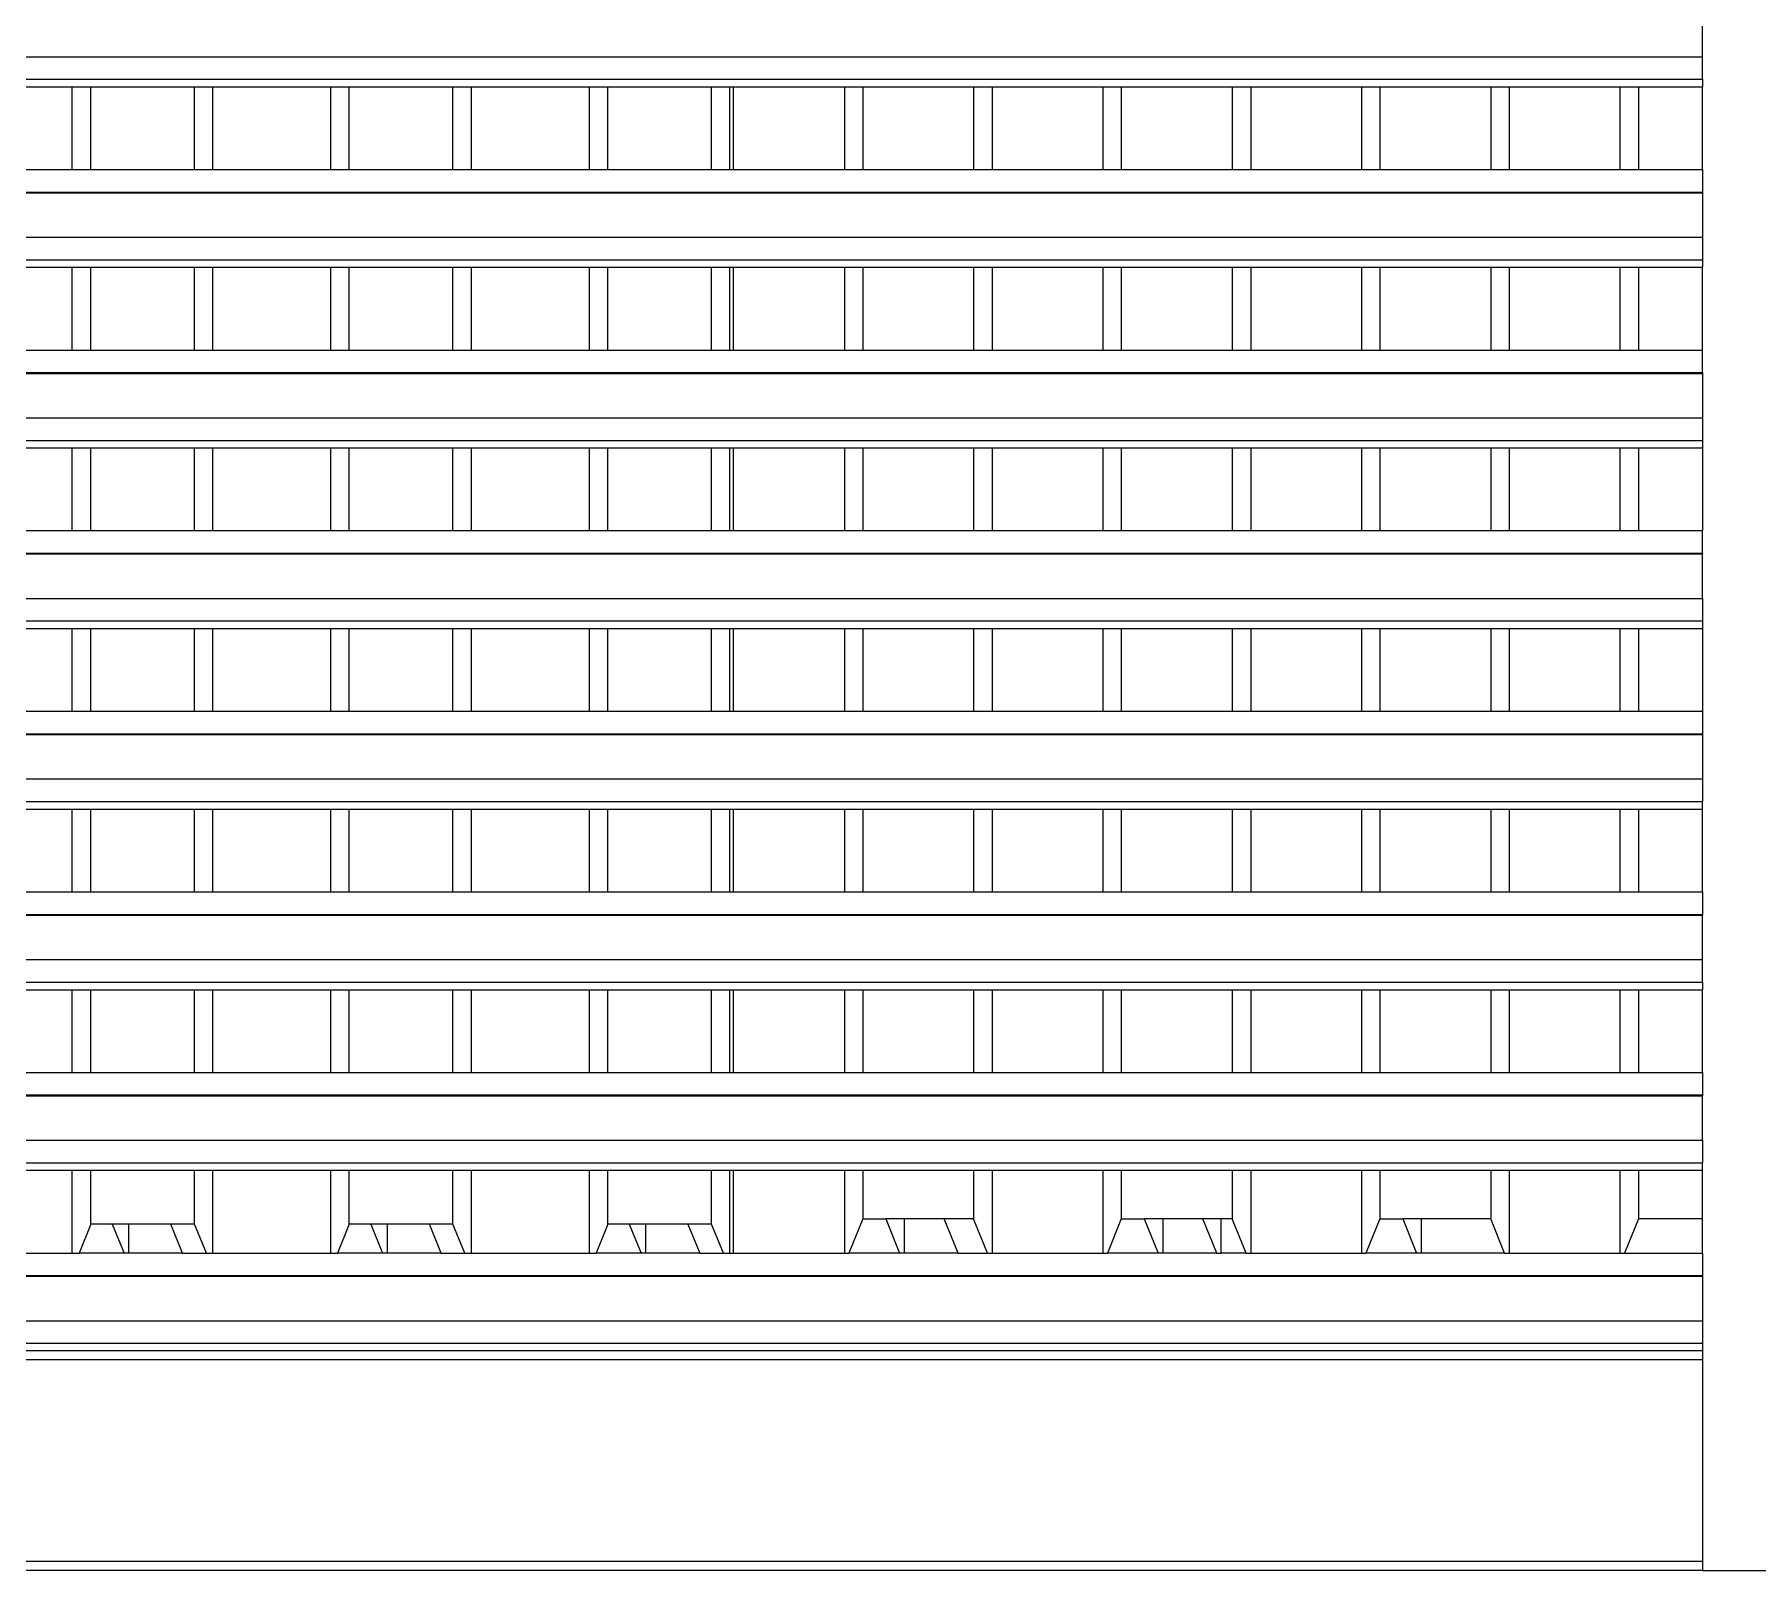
# Model space of a CAD drawing. Extents: x -60 to 60, y -13 to 16.
# Drawn here: x 4.374 to 6.256, y 9.341 to 11.019 of the extents above; entities that cross this region are included whole.
import ezdxf

# ---------------------------------------------------------------- set-up
doc = ezdxf.new("R2010")
doc.units = 0
doc.layers.get('0').update_dxf_attribs({"linetype": 'CONTINUOUS'})

msp = doc.modelspace()

# ---------------------------------------------------------------- linework, layer by layer
for p, q in [((6.1964, 10.9945), (6.1964, 11.043)), ((2.6564, 10.9945), (6.1964, 10.9945)), ((6.1964, 10.9699), (6.1964, 10.9945)), ((2.6564, 10.9699), (6.1964, 10.9699)), ((4.2867, 10.9616), (4.4155, 10.9616)), ((4.4155, 10.8712), (4.4155, 10.9616)), ((4.4155, 10.9616), (4.4357, 10.9616)), ((4.4357, 10.8712), (4.4357, 10.9616)), ((4.4357, 10.9616), (4.5489, 10.9616)), ((4.5489, 10.8712), (4.5489, 10.9616)), ((4.5489, 10.9616), (4.5691, 10.9616)), ((4.5691, 10.8712), (4.5691, 10.9616)), ((4.5691, 10.9616), (4.6979, 10.9616)), ((4.6979, 10.8712), (4.6979, 10.9616)), ((4.6979, 10.9616), (4.7181, 10.9616)), ((4.7181, 10.8712), (4.7181, 10.9616)), ((4.7181, 10.9616), (4.8313, 10.9616)), ((4.8313, 10.8712), (4.8313, 10.9616)), ((4.8313, 10.9616), (4.8515, 10.9616)), ((4.8515, 10.8712), (4.8515, 10.9616)), ((4.8515, 10.9616), (4.9804, 10.9616)), ((4.9804, 10.8712), (4.9804, 10.9616)), ((4.9804, 10.9616), (5.0005, 10.9616)), ((5.0005, 10.8712), (5.0005, 10.9616)), ((5.0005, 10.9616), (5.1137, 10.9616)), ((5.1137, 10.8712), (5.1137, 10.9616)), ((5.1137, 10.9616), (5.1339, 10.9616)), ((5.1339, 10.8712), (5.1339, 10.9616)), ((5.1339, 10.9616), (5.1378, 10.9616)), ((5.1378, 10.8712), (5.1378, 10.9616)), ((5.1378, 10.9616), (5.2589, 10.9616)), ((5.2589, 10.9616), (5.2589, 10.8712)), ((5.2589, 10.9616), (5.279, 10.9616)), ((5.279, 10.9616), (5.279, 10.8712)), ((5.279, 10.9616), (5.4001, 10.9616)), ((5.4001, 10.9616), (5.4001, 10.8712)), ((5.4001, 10.9616), (5.4202, 10.9616)), ((5.4202, 10.9616), (5.4202, 10.8712)), ((5.4202, 10.9616), (5.5413, 10.9616)), ((5.5413, 10.9616), (5.5413, 10.8712)), ((5.5413, 10.9616), (5.5614, 10.9616)), ((5.5614, 10.9616), (5.5614, 10.8712)), ((5.5614, 10.9616), (5.6825, 10.9616)), ((5.6825, 10.9616), (5.6825, 10.8712)), ((5.6825, 10.9616), (5.7027, 10.9616)), ((5.7027, 10.9616), (5.7027, 10.8712)), ((5.7027, 10.9616), (5.8237, 10.9616)), ((5.8237, 10.9616), (5.8237, 10.8712)), ((5.8237, 10.9616), (5.8439, 10.9616)), ((5.8439, 10.9616), (5.8439, 10.8712)), ((5.8439, 10.9616), (5.9649, 10.9616)), ((5.9649, 10.9616), (5.9649, 10.8712)), ((5.9649, 10.9616), (5.9851, 10.9616)), ((5.9851, 10.9616), (5.9851, 10.8712)), ((5.9851, 10.9616), (6.1061, 10.9616)), ((6.1061, 10.9616), (6.1061, 10.8712)), ((6.1061, 10.9616), (6.1263, 10.9616)), ((6.1263, 10.9616), (6.1263, 10.8712)), ((6.1263, 10.9616), (6.1964, 10.9616)), ((6.1964, 10.9699), (6.1964, 10.9616)), ((6.1964, 10.8712), (6.1964, 10.9616)), ((4.2867, 10.8712), (4.4155, 10.8712)), ((4.4155, 10.8712), (4.4357, 10.8712)), ((4.4357, 10.8712), (4.5489, 10.8712)), ((4.5489, 10.8712), (4.5691, 10.8712)), ((4.5691, 10.8712), (4.6979, 10.8712)), ((4.6979, 10.8712), (4.7181, 10.8712)), ((4.7181, 10.8712), (4.8313, 10.8712)), ((4.8313, 10.8712), (4.8515, 10.8712)), ((4.8515, 10.8712), (4.9804, 10.8712)), ((4.9804, 10.8712), (5.0005, 10.8712)), ((5.0005, 10.8712), (5.1137, 10.8712)), ((5.1137, 10.8712), (5.1339, 10.8712)), ((5.1339, 10.8712), (5.1378, 10.8712)), ((5.1378, 10.8712), (5.2589, 10.8712)), ((5.2589, 10.8712), (5.279, 10.8712)), ((5.279, 10.8712), (5.4001, 10.8712)), ((5.4001, 10.8712), (5.4202, 10.8712)), ((5.4202, 10.8712), (5.5413, 10.8712)), ((5.5413, 10.8712), (5.5614, 10.8712)), ((5.5614, 10.8712), (5.6825, 10.8712)), ((5.6825, 10.8712), (5.7027, 10.8712)), ((5.7027, 10.8712), (5.8237, 10.8712)), ((5.8237, 10.8712), (5.8439, 10.8712)), ((5.8439, 10.8712), (5.9649, 10.8712)), ((5.9649, 10.8712), (5.9851, 10.8712)), ((5.9851, 10.8712), (6.1061, 10.8712)), ((6.1061, 10.8712), (6.1263, 10.8712)), ((6.1263, 10.8712), (6.1964, 10.8712)), ((6.1964, 10.8712), (6.1964, 10.8466)), ((2.6564, 10.8466), (6.1964, 10.8466)), ((2.6564, 10.8457), (6.1964, 10.8457)), ((6.1964, 10.8466), (6.1964, 10.8457)), ((6.1964, 10.8457), (6.1964, 10.7972)), ((2.6564, 10.7972), (6.1964, 10.7972)), ((6.1964, 10.7972), (6.1964, 10.7726)), ((2.6564, 10.7726), (6.1964, 10.7726)), ((6.1964, 10.7726), (6.1964, 10.7644)), ((4.2867, 10.7644), (4.4155, 10.7644)), ((4.4155, 10.6739), (4.4155, 10.7644)), ((4.4155, 10.7644), (4.4357, 10.7644)), ((4.4357, 10.6739), (4.4357, 10.7644)), ((4.4357, 10.7644), (4.5489, 10.7644)), ((4.5489, 10.6739), (4.5489, 10.7644)), ((4.5489, 10.7644), (4.5691, 10.7644)), ((4.5691, 10.6739), (4.5691, 10.7644)), ((4.5691, 10.7644), (4.6979, 10.7644)), ((4.6979, 10.6739), (4.6979, 10.7644)), ((4.6979, 10.7644), (4.7181, 10.7644)), ((4.7181, 10.6739), (4.7181, 10.7644)), ((4.7181, 10.7644), (4.8313, 10.7644)), ((4.8313, 10.6739), (4.8313, 10.7644)), ((4.8313, 10.7644), (4.8515, 10.7644)), ((4.8515, 10.6739), (4.8515, 10.7644)), ((4.8515, 10.7644), (4.9804, 10.7644)), ((4.9804, 10.6739), (4.9804, 10.7644)), ((4.9804, 10.7644), (5.0005, 10.7644)), ((5.0005, 10.6739), (5.0005, 10.7644)), ((5.0005, 10.7644), (5.1137, 10.7644)), ((5.1137, 10.6739), (5.1137, 10.7644)), ((5.1137, 10.7644), (5.1339, 10.7644)), ((5.1339, 10.6739), (5.1339, 10.7644)), ((5.1339, 10.7644), (5.1378, 10.7644)), ((5.1378, 10.6739), (5.1378, 10.7644)), ((5.1378, 10.7644), (5.2589, 10.7644)), ((5.2589, 10.7644), (5.2589, 10.6739)), ((5.2589, 10.7644), (5.279, 10.7644)), ((5.279, 10.7644), (5.279, 10.6739)), ((5.279, 10.7644), (5.4001, 10.7644)), ((5.4001, 10.7644), (5.4001, 10.6739)), ((5.4001, 10.7644), (5.4202, 10.7644)), ((5.4202, 10.7644), (5.4202, 10.6739)), ((5.4202, 10.7644), (5.5413, 10.7644)), ((5.5413, 10.7644), (5.5413, 10.6739)), ((5.5413, 10.7644), (5.5614, 10.7644)), ((5.5614, 10.7644), (5.5614, 10.6739)), ((5.5614, 10.7644), (5.6825, 10.7644)), ((5.6825, 10.7644), (5.6825, 10.6739)), ((5.6825, 10.7644), (5.7027, 10.7644)), ((5.7027, 10.7644), (5.7027, 10.6739)), ((5.7027, 10.7644), (5.8237, 10.7644)), ((5.8237, 10.7644), (5.8237, 10.6739)), ((5.8237, 10.7644), (5.8439, 10.7644)), ((5.8439, 10.7644), (5.8439, 10.6739)), ((5.8439, 10.7644), (5.9649, 10.7644)), ((5.9649, 10.7644), (5.9649, 10.6739)), ((5.9649, 10.7644), (5.9851, 10.7644)), ((5.9851, 10.7644), (5.9851, 10.6739)), ((5.9851, 10.7644), (6.1061, 10.7644)), ((6.1061, 10.7644), (6.1061, 10.6739)), ((6.1061, 10.7644), (6.1263, 10.7644)), ((6.1263, 10.7644), (6.1263, 10.6739)), ((6.1263, 10.7644), (6.1964, 10.7644)), ((6.1964, 10.6739), (6.1964, 10.7644)), ((4.2867, 10.6739), (4.4155, 10.6739)), ((4.4155, 10.6739), (4.4357, 10.6739)), ((4.4357, 10.6739), (4.5489, 10.6739)), ((4.5489, 10.6739), (4.5691, 10.6739)), ((4.5691, 10.6739), (4.6979, 10.6739)), ((4.6979, 10.6739), (4.7181, 10.6739)), ((4.7181, 10.6739), (4.8313, 10.6739)), ((4.8313, 10.6739), (4.8515, 10.6739)), ((4.8515, 10.6739), (4.9804, 10.6739)), ((4.9804, 10.6739), (5.0005, 10.6739)), ((5.0005, 10.6739), (5.1137, 10.6739)), ((5.1137, 10.6739), (5.1339, 10.6739)), ((5.1339, 10.6739), (5.1378, 10.6739)), ((5.1378, 10.6739), (5.2589, 10.6739)), ((5.2589, 10.6739), (5.279, 10.6739)), ((5.279, 10.6739), (5.4001, 10.6739)), ((5.4001, 10.6739), (5.4202, 10.6739)), ((5.4202, 10.6739), (5.5413, 10.6739)), ((5.5413, 10.6739), (5.5614, 10.6739)), ((5.5614, 10.6739), (5.6825, 10.6739)), ((5.6825, 10.6739), (5.7027, 10.6739)), ((5.7027, 10.6739), (5.8237, 10.6739)), ((5.8237, 10.6739), (5.8439, 10.6739)), ((5.8439, 10.6739), (5.9649, 10.6739)), ((5.9649, 10.6739), (5.9851, 10.6739)), ((5.9851, 10.6739), (6.1061, 10.6739)), ((6.1061, 10.6739), (6.1263, 10.6739)), ((6.1263, 10.6739), (6.1964, 10.6739)), ((6.1964, 10.6493), (6.1964, 10.6739)), ((2.6564, 10.6493), (6.1964, 10.6493)), ((2.6564, 10.6485), (6.1964, 10.6485)), ((6.1964, 10.6493), (6.1964, 10.6485)), ((6.1964, 10.6485), (6.1964, 10.6)), ((2.6564, 10.6), (6.1964, 10.6)), ((6.1964, 10.6), (6.1964, 10.5753)), ((2.6564, 10.5753), (6.1964, 10.5753)), ((4.2867, 10.5671), (4.4155, 10.5671)), ((4.4155, 10.4767), (4.4155, 10.5671)), ((4.4155, 10.5671), (4.4357, 10.5671)), ((4.4357, 10.4767), (4.4357, 10.5671)), ((4.4357, 10.5671), (4.5489, 10.5671)), ((4.5489, 10.4767), (4.5489, 10.5671)), ((4.5489, 10.5671), (4.5691, 10.5671)), ((4.5691, 10.4767), (4.5691, 10.5671)), ((4.5691, 10.5671), (4.6979, 10.5671)), ((4.6979, 10.4767), (4.6979, 10.5671)), ((4.6979, 10.5671), (4.7181, 10.5671)), ((4.7181, 10.4767), (4.7181, 10.5671)), ((4.7181, 10.5671), (4.8313, 10.5671)), ((4.8313, 10.4767), (4.8313, 10.5671)), ((4.8313, 10.5671), (4.8515, 10.5671)), ((4.8515, 10.4767), (4.8515, 10.5671)), ((4.8515, 10.5671), (4.9804, 10.5671)), ((4.9804, 10.4767), (4.9804, 10.5671)), ((4.9804, 10.5671), (5.0005, 10.5671)), ((5.0005, 10.4767), (5.0005, 10.5671)), ((5.0005, 10.5671), (5.1137, 10.5671)), ((5.1137, 10.4767), (5.1137, 10.5671)), ((5.1137, 10.5671), (5.1339, 10.5671)), ((5.1339, 10.4767), (5.1339, 10.5671)), ((5.1339, 10.5671), (5.1378, 10.5671)), ((5.1378, 10.4767), (5.1378, 10.5671)), ((5.1378, 10.5671), (5.2589, 10.5671)), ((5.2589, 10.5671), (5.2589, 10.4767)), ((5.2589, 10.5671), (5.279, 10.5671)), ((5.279, 10.5671), (5.279, 10.4767)), ((5.279, 10.5671), (5.4001, 10.5671)), ((5.4001, 10.5671), (5.4001, 10.4767)), ((5.4001, 10.5671), (5.4202, 10.5671)), ((5.4202, 10.5671), (5.4202, 10.4767)), ((5.4202, 10.5671), (5.5413, 10.5671)), ((5.5413, 10.5671), (5.5413, 10.4767)), ((5.5413, 10.5671), (5.5614, 10.5671)), ((5.5614, 10.5671), (5.5614, 10.4767)), ((5.5614, 10.5671), (5.6825, 10.5671)), ((5.6825, 10.5671), (5.6825, 10.4767)), ((5.6825, 10.5671), (5.7027, 10.5671)), ((5.7027, 10.5671), (5.7027, 10.4767)), ((5.7027, 10.5671), (5.8237, 10.5671)), ((5.8237, 10.5671), (5.8237, 10.4767)), ((5.8237, 10.5671), (5.8439, 10.5671)), ((5.8439, 10.5671), (5.8439, 10.4767)), ((5.8439, 10.5671), (5.9649, 10.5671)), ((5.9649, 10.5671), (5.9649, 10.4767)), ((5.9649, 10.5671), (5.9851, 10.5671)), ((5.9851, 10.5671), (5.9851, 10.4767)), ((5.9851, 10.5671), (6.1061, 10.5671)), ((6.1061, 10.5671), (6.1061, 10.4767)), ((6.1061, 10.5671), (6.1263, 10.5671)), ((6.1263, 10.5671), (6.1263, 10.4767)), ((6.1263, 10.5671), (6.1964, 10.5671)), ((6.1964, 10.5753), (6.1964, 10.5671)), ((6.1964, 10.5671), (6.1964, 10.4767)), ((4.2867, 10.4767), (4.4155, 10.4767)), ((4.4155, 10.4767), (4.4357, 10.4767)), ((4.4357, 10.4767), (4.5489, 10.4767)), ((4.5489, 10.4767), (4.5691, 10.4767)), ((4.5691, 10.4767), (4.6979, 10.4767)), ((4.6979, 10.4767), (4.7181, 10.4767)), ((4.7181, 10.4767), (4.8313, 10.4767)), ((4.8313, 10.4767), (4.8515, 10.4767)), ((4.8515, 10.4767), (4.9804, 10.4767)), ((4.9804, 10.4767), (5.0005, 10.4767)), ((5.0005, 10.4767), (5.1137, 10.4767)), ((5.1137, 10.4767), (5.1339, 10.4767)), ((5.1339, 10.4767), (5.1378, 10.4767)), ((5.1378, 10.4767), (5.2589, 10.4767)), ((5.2589, 10.4767), (5.279, 10.4767)), ((5.279, 10.4767), (5.4001, 10.4767)), ((5.4001, 10.4767), (5.4202, 10.4767)), ((5.4202, 10.4767), (5.5413, 10.4767)), ((5.5413, 10.4767), (5.5614, 10.4767)), ((5.5614, 10.4767), (5.6825, 10.4767)), ((5.6825, 10.4767), (5.7027, 10.4767)), ((5.7027, 10.4767), (5.8237, 10.4767)), ((5.8237, 10.4767), (5.8439, 10.4767)), ((5.8439, 10.4767), (5.9649, 10.4767)), ((5.9649, 10.4767), (5.9851, 10.4767)), ((5.9851, 10.4767), (6.1061, 10.4767)), ((6.1061, 10.4767), (6.1263, 10.4767)), ((6.1263, 10.4767), (6.1964, 10.4767)), ((6.1964, 10.452), (6.1964, 10.4767)), ((2.6564, 10.452), (6.1964, 10.452)), ((2.6564, 10.4512), (6.1964, 10.4512)), ((6.1964, 10.452), (6.1964, 10.4512)), ((6.1964, 10.4027), (6.1964, 10.4512)), ((2.6564, 10.4027), (6.1964, 10.4027)), ((6.1964, 10.4027), (6.1964, 10.378)), ((2.6564, 10.378), (6.1964, 10.378)), ((6.1964, 10.378), (6.1964, 10.3698)), ((4.2867, 10.3698), (4.4155, 10.3698)), ((4.4155, 10.2794), (4.4155, 10.3698)), ((4.4155, 10.3698), (4.4357, 10.3698)), ((4.4357, 10.2794), (4.4357, 10.3698)), ((4.4357, 10.3698), (4.5489, 10.3698)), ((4.5489, 10.2794), (4.5489, 10.3698)), ((4.5489, 10.3698), (4.5691, 10.3698)), ((4.5691, 10.2794), (4.5691, 10.3698)), ((4.5691, 10.3698), (4.6979, 10.3698)), ((4.6979, 10.2794), (4.6979, 10.3698)), ((4.6979, 10.3698), (4.7181, 10.3698)), ((4.7181, 10.2794), (4.7181, 10.3698)), ((4.7181, 10.3698), (4.8313, 10.3698)), ((4.8313, 10.2794), (4.8313, 10.3698)), ((4.8313, 10.3698), (4.8515, 10.3698)), ((4.8515, 10.2794), (4.8515, 10.3698)), ((4.8515, 10.3698), (4.9804, 10.3698)), ((4.9804, 10.2794), (4.9804, 10.3698)), ((4.9804, 10.3698), (5.0005, 10.3698)), ((5.0005, 10.2794), (5.0005, 10.3698)), ((5.0005, 10.3698), (5.1137, 10.3698)), ((5.1137, 10.2794), (5.1137, 10.3698)), ((5.1137, 10.3698), (5.1339, 10.3698)), ((5.1339, 10.2794), (5.1339, 10.3698)), ((5.1339, 10.3698), (5.1378, 10.3698)), ((5.1378, 10.2794), (5.1378, 10.3698)), ((5.1378, 10.3698), (5.2589, 10.3698)), ((5.2589, 10.3698), (5.2589, 10.2794)), ((5.2589, 10.3698), (5.279, 10.3698)), ((5.279, 10.3698), (5.279, 10.2794)), ((5.279, 10.3698), (5.4001, 10.3698)), ((5.4001, 10.3698), (5.4001, 10.2794)), ((5.4001, 10.3698), (5.4202, 10.3698)), ((5.4202, 10.3698), (5.4202, 10.2794)), ((5.4202, 10.3698), (5.5413, 10.3698)), ((5.5413, 10.3698), (5.5413, 10.2794)), ((5.5413, 10.3698), (5.5614, 10.3698)), ((5.5614, 10.3698), (5.5614, 10.2794)), ((5.5614, 10.3698), (5.6825, 10.3698)), ((5.6825, 10.3698), (5.6825, 10.2794)), ((5.6825, 10.3698), (5.7027, 10.3698)), ((5.7027, 10.3698), (5.7027, 10.2794)), ((5.7027, 10.3698), (5.8237, 10.3698)), ((5.8237, 10.3698), (5.8237, 10.2794)), ((5.8237, 10.3698), (5.8439, 10.3698)), ((5.8439, 10.3698), (5.8439, 10.2794)), ((5.8439, 10.3698), (5.9649, 10.3698)), ((5.9649, 10.3698), (5.9649, 10.2794)), ((5.9649, 10.3698), (5.9851, 10.3698)), ((5.9851, 10.3698), (5.9851, 10.2794)), ((5.9851, 10.3698), (6.1061, 10.3698)), ((6.1061, 10.3698), (6.1061, 10.2794)), ((6.1061, 10.3698), (6.1263, 10.3698)), ((6.1263, 10.3698), (6.1263, 10.2794)), ((6.1263, 10.3698), (6.1964, 10.3698)), ((6.1964, 10.3698), (6.1964, 10.2794)), ((4.2867, 10.2794), (4.4155, 10.2794)), ((4.4155, 10.2794), (4.4357, 10.2794)), ((4.4357, 10.2794), (4.5489, 10.2794)), ((4.5489, 10.2794), (4.5691, 10.2794)), ((4.5691, 10.2794), (4.6979, 10.2794)), ((4.6979, 10.2794), (4.7181, 10.2794)), ((4.7181, 10.2794), (4.8313, 10.2794)), ((4.8313, 10.2794), (4.8515, 10.2794)), ((4.8515, 10.2794), (4.9804, 10.2794)), ((4.9804, 10.2794), (5.0005, 10.2794)), ((5.0005, 10.2794), (5.1137, 10.2794)), ((5.1137, 10.2794), (5.1339, 10.2794)), ((5.1339, 10.2794), (5.1378, 10.2794)), ((5.1378, 10.2794), (5.2589, 10.2794)), ((5.2589, 10.2794), (5.279, 10.2794)), ((5.279, 10.2794), (5.4001, 10.2794)), ((5.4001, 10.2794), (5.4202, 10.2794)), ((5.4202, 10.2794), (5.5413, 10.2794)), ((5.5413, 10.2794), (5.5614, 10.2794)), ((5.5614, 10.2794), (5.6825, 10.2794)), ((5.6825, 10.2794), (5.7027, 10.2794)), ((5.7027, 10.2794), (5.8237, 10.2794)), ((5.8237, 10.2794), (5.8439, 10.2794)), ((5.8439, 10.2794), (5.9649, 10.2794)), ((5.9649, 10.2794), (5.9851, 10.2794)), ((5.9851, 10.2794), (6.1061, 10.2794)), ((6.1061, 10.2794), (6.1263, 10.2794)), ((6.1263, 10.2794), (6.1964, 10.2794)), ((6.1964, 10.2794), (6.1964, 10.2547)), ((2.6564, 10.2547), (6.1964, 10.2547)), ((2.6564, 10.2539), (6.1964, 10.2539)), ((6.1964, 10.2547), (6.1964, 10.2539)), ((6.1964, 10.2539), (6.1964, 10.2054)), ((2.6564, 10.2054), (6.1964, 10.2054)), ((6.1964, 10.2054), (6.1964, 10.1807)), ((2.6564, 10.1807), (6.1964, 10.1807)), ((4.2867, 10.1725), (4.4155, 10.1725)), ((4.4155, 10.0821), (4.4155, 10.1725)), ((4.4155, 10.1725), (4.4357, 10.1725)), ((4.4357, 10.0821), (4.4357, 10.1725)), ((4.4357, 10.1725), (4.5489, 10.1725)), ((4.5489, 10.0821), (4.5489, 10.1725)), ((4.5489, 10.1725), (4.5691, 10.1725)), ((4.5691, 10.0821), (4.5691, 10.1725)), ((4.5691, 10.1725), (4.6979, 10.1725)), ((4.6979, 10.0821), (4.6979, 10.1725)), ((4.6979, 10.1725), (4.7181, 10.1725)), ((4.7181, 10.0821), (4.7181, 10.1725)), ((4.7181, 10.1725), (4.8313, 10.1725)), ((4.8313, 10.0821), (4.8313, 10.1725)), ((4.8313, 10.1725), (4.8515, 10.1725)), ((4.8515, 10.0821), (4.8515, 10.1725)), ((4.8515, 10.1725), (4.9804, 10.1725)), ((4.9804, 10.0821), (4.9804, 10.1725)), ((4.9804, 10.1725), (5.0005, 10.1725)), ((5.0005, 10.0821), (5.0005, 10.1725)), ((5.0005, 10.1725), (5.1137, 10.1725)), ((5.1137, 10.0821), (5.1137, 10.1725)), ((5.1137, 10.1725), (5.1339, 10.1725)), ((5.1339, 10.0821), (5.1339, 10.1725)), ((5.1339, 10.1725), (5.1378, 10.1725)), ((5.1378, 10.0821), (5.1378, 10.1725)), ((5.1378, 10.1725), (5.2589, 10.1725)), ((5.2589, 10.1725), (5.2589, 10.0821)), ((5.2589, 10.1725), (5.279, 10.1725)), ((5.279, 10.1725), (5.279, 10.0821)), ((5.279, 10.1725), (5.4001, 10.1725)), ((5.4001, 10.1725), (5.4001, 10.0821)), ((5.4001, 10.1725), (5.4202, 10.1725)), ((5.4202, 10.1725), (5.4202, 10.0821)), ((5.4202, 10.1725), (5.5413, 10.1725)), ((5.5413, 10.1725), (5.5413, 10.0821)), ((5.5413, 10.1725), (5.5614, 10.1725)), ((5.5614, 10.1725), (5.5614, 10.0821)), ((5.5614, 10.1725), (5.6825, 10.1725)), ((5.6825, 10.1725), (5.6825, 10.0821)), ((5.6825, 10.1725), (5.7027, 10.1725)), ((5.7027, 10.1725), (5.7027, 10.0821)), ((5.7027, 10.1725), (5.8237, 10.1725)), ((5.8237, 10.1725), (5.8237, 10.0821)), ((5.8237, 10.1725), (5.8439, 10.1725)), ((5.8439, 10.1725), (5.8439, 10.0821)), ((5.8439, 10.1725), (5.9649, 10.1725)), ((5.9649, 10.1725), (5.9649, 10.0821)), ((5.9649, 10.1725), (5.9851, 10.1725)), ((5.9851, 10.1725), (5.9851, 10.0821)), ((5.9851, 10.1725), (6.1061, 10.1725)), ((6.1061, 10.1725), (6.1061, 10.0821)), ((6.1061, 10.1725), (6.1263, 10.1725)), ((6.1263, 10.1725), (6.1263, 10.0821)), ((6.1263, 10.1725), (6.1964, 10.1725)), ((6.1964, 10.1725), (6.1964, 10.1807)), ((6.1964, 10.0821), (6.1964, 10.1725)), ((4.2867, 10.0821), (4.4155, 10.0821)), ((4.4155, 10.0821), (4.4357, 10.0821)), ((4.4357, 10.0821), (4.5489, 10.0821)), ((4.5489, 10.0821), (4.5691, 10.0821)), ((4.5691, 10.0821), (4.6979, 10.0821)), ((4.6979, 10.0821), (4.7181, 10.0821)), ((4.7181, 10.0821), (4.8313, 10.0821)), ((4.8313, 10.0821), (4.8515, 10.0821)), ((4.8515, 10.0821), (4.9804, 10.0821)), ((4.9804, 10.0821), (5.0005, 10.0821)), ((5.0005, 10.0821), (5.1137, 10.0821)), ((5.1137, 10.0821), (5.1339, 10.0821)), ((5.1339, 10.0821), (5.1378, 10.0821)), ((5.1378, 10.0821), (5.2589, 10.0821)), ((5.2589, 10.0821), (5.279, 10.0821)), ((5.279, 10.0821), (5.4001, 10.0821)), ((5.4001, 10.0821), (5.4202, 10.0821)), ((5.4202, 10.0821), (5.5413, 10.0821)), ((5.5413, 10.0821), (5.5614, 10.0821)), ((5.5614, 10.0821), (5.6825, 10.0821)), ((5.6825, 10.0821), (5.7027, 10.0821)), ((5.7027, 10.0821), (5.8237, 10.0821)), ((5.8237, 10.0821), (5.8439, 10.0821)), ((5.8439, 10.0821), (5.9649, 10.0821)), ((5.9649, 10.0821), (5.9851, 10.0821)), ((5.9851, 10.0821), (6.1061, 10.0821)), ((6.1061, 10.0821), (6.1263, 10.0821)), ((6.1263, 10.0821), (6.1964, 10.0821)), ((6.1964, 10.0821), (6.1964, 10.0574)), ((2.6564, 10.0574), (6.1964, 10.0574)), ((2.6564, 10.0566), (6.1964, 10.0566)), ((6.1964, 10.0574), (6.1964, 10.0566)), ((6.1964, 10.0081), (6.1964, 10.0566)), ((2.6564, 10.0081), (6.1964, 10.0081)), ((6.1964, 9.9835), (6.1964, 10.0081)), ((2.6564, 9.9835), (6.1964, 9.9835)), ((6.1964, 9.9835), (6.1964, 9.9752)), ((4.2867, 9.9752), (4.4155, 9.9752)), ((4.4155, 9.8848), (4.4155, 9.9752)), ((4.4155, 9.9752), (4.4357, 9.9752)), ((4.4357, 9.8848), (4.4357, 9.9752)), ((4.4357, 9.9752), (4.5489, 9.9752)), ((4.5489, 9.8848), (4.5489, 9.9752)), ((4.5489, 9.9752), (4.5691, 9.9752)), ((4.5691, 9.8848), (4.5691, 9.9752)), ((4.5691, 9.9752), (4.6979, 9.9752)), ((4.6979, 9.8848), (4.6979, 9.9752)), ((4.6979, 9.9752), (4.7181, 9.9752)), ((4.7181, 9.8848), (4.7181, 9.9752)), ((4.7181, 9.9752), (4.8313, 9.9752)), ((4.8313, 9.8848), (4.8313, 9.9752)), ((4.8313, 9.9752), (4.8515, 9.9752)), ((4.8515, 9.8848), (4.8515, 9.9752)), ((4.8515, 9.9752), (4.9804, 9.9752)), ((4.9804, 9.8848), (4.9804, 9.9752)), ((4.9804, 9.9752), (5.0005, 9.9752)), ((5.0005, 9.8848), (5.0005, 9.9752)), ((5.0005, 9.9752), (5.1137, 9.9752)), ((5.1137, 9.8848), (5.1137, 9.9752)), ((5.1137, 9.9752), (5.1339, 9.9752)), ((5.1339, 9.8848), (5.1339, 9.9752)), ((5.1339, 9.9752), (5.1378, 9.9752)), ((5.1378, 9.8848), (5.1378, 9.9752)), ((5.1378, 9.9752), (5.2589, 9.9752)), ((5.2589, 9.9752), (5.2589, 9.8848)), ((5.2589, 9.9752), (5.279, 9.9752)), ((5.279, 9.9752), (5.279, 9.8848)), ((5.279, 9.9752), (5.4001, 9.9752)), ((5.4001, 9.9752), (5.4001, 9.8848)), ((5.4001, 9.9752), (5.4202, 9.9752)), ((5.4202, 9.9752), (5.4202, 9.8848)), ((5.4202, 9.9752), (5.5413, 9.9752)), ((5.5413, 9.9752), (5.5413, 9.8848)), ((5.5413, 9.9752), (5.5614, 9.9752)), ((5.5614, 9.9752), (5.5614, 9.8848)), ((5.5614, 9.9752), (5.6825, 9.9752)), ((5.6825, 9.9752), (5.6825, 9.8848)), ((5.6825, 9.9752), (5.7027, 9.9752)), ((5.7027, 9.9752), (5.7027, 9.8848)), ((5.7027, 9.9752), (5.8237, 9.9752)), ((5.8237, 9.9752), (5.8237, 9.8848)), ((5.8237, 9.9752), (5.8439, 9.9752)), ((5.8439, 9.9752), (5.8439, 9.8848)), ((5.8439, 9.9752), (5.9649, 9.9752)), ((5.9649, 9.9752), (5.9649, 9.8848)), ((5.9649, 9.9752), (5.9851, 9.9752)), ((5.9851, 9.9752), (5.9851, 9.8848)), ((5.9851, 9.9752), (6.1061, 9.9752)), ((6.1061, 9.9752), (6.1061, 9.8848)), ((6.1061, 9.9752), (6.1263, 9.9752)), ((6.1263, 9.9752), (6.1263, 9.8848)), ((6.1263, 9.9752), (6.1964, 9.9752)), ((6.1964, 9.8848), (6.1964, 9.9752)), ((4.2867, 9.8848), (4.4155, 9.8848)), ((4.4155, 9.8848), (4.4357, 9.8848)), ((4.4357, 9.8848), (4.5489, 9.8848)), ((4.5489, 9.8848), (4.5691, 9.8848)), ((4.5691, 9.8848), (4.6979, 9.8848)), ((4.6979, 9.8848), (4.7181, 9.8848)), ((4.7181, 9.8848), (4.8313, 9.8848)), ((4.8313, 9.8848), (4.8515, 9.8848)), ((4.8515, 9.8848), (4.9804, 9.8848)), ((4.9804, 9.8848), (5.0005, 9.8848)), ((5.0005, 9.8848), (5.1137, 9.8848)), ((5.1137, 9.8848), (5.1339, 9.8848)), ((5.1339, 9.8848), (5.1378, 9.8848)), ((5.1378, 9.8848), (5.2589, 9.8848)), ((5.2589, 9.8848), (5.279, 9.8848)), ((5.279, 9.8848), (5.4001, 9.8848)), ((5.4001, 9.8848), (5.4202, 9.8848)), ((5.4202, 9.8848), (5.5413, 9.8848)), ((5.5413, 9.8848), (5.5614, 9.8848)), ((5.5614, 9.8848), (5.6825, 9.8848)), ((5.6825, 9.8848), (5.7027, 9.8848)), ((5.7027, 9.8848), (5.8237, 9.8848)), ((5.8237, 9.8848), (5.8439, 9.8848)), ((5.8439, 9.8848), (5.9649, 9.8848)), ((5.9649, 9.8848), (5.9851, 9.8848)), ((5.9851, 9.8848), (6.1061, 9.8848)), ((6.1061, 9.8848), (6.1263, 9.8848)), ((6.1263, 9.8848), (6.1964, 9.8848)), ((6.1964, 9.8848), (6.1964, 9.8602)), ((2.6564, 9.8602), (6.1964, 9.8602)), ((2.6564, 9.8593), (6.1964, 9.8593)), ((6.1964, 9.8602), (6.1964, 9.8593)), ((6.1964, 9.8108), (6.1964, 9.8593)), ((2.6564, 9.8108), (6.1964, 9.8108)), ((6.1964, 9.8108), (6.1964, 9.7862)), ((2.6564, 9.7862), (6.1964, 9.7862)), ((4.2867, 9.778), (4.4155, 9.778)), ((4.4155, 9.6875), (4.4155, 9.778)), ((4.4155, 9.778), (4.4357, 9.778)), ((4.4357, 9.7192), (4.4357, 9.778)), ((4.4357, 9.778), (4.5489, 9.778)), ((4.5489, 9.7192), (4.5489, 9.778)), ((4.5489, 9.778), (4.5691, 9.778)), ((4.5691, 9.6875), (4.5691, 9.778)), ((4.5691, 9.778), (4.6979, 9.778)), ((4.6979, 9.6875), (4.6979, 9.778)), ((4.6979, 9.778), (4.7181, 9.778)), ((4.7181, 9.7192), (4.7181, 9.778)), ((4.7181, 9.778), (4.8313, 9.778)), ((4.8313, 9.7192), (4.8313, 9.778)), ((4.8313, 9.778), (4.8515, 9.778)), ((4.8515, 9.6875), (4.8515, 9.778)), ((4.8515, 9.778), (4.9804, 9.778)), ((4.9804, 9.6875), (4.9804, 9.778)), ((4.9804, 9.778), (5.0005, 9.778)), ((5.0005, 9.7192), (5.0005, 9.778)), ((5.0005, 9.778), (5.1137, 9.778)), ((5.1137, 9.7192), (5.1137, 9.778)), ((5.1137, 9.778), (5.1339, 9.778)), ((5.1339, 9.6875), (5.1339, 9.778)), ((5.1339, 9.778), (5.1378, 9.778)), ((5.1378, 9.6875), (5.1378, 9.778)), ((5.1378, 9.778), (5.2589, 9.778)), ((5.2589, 9.778), (5.2589, 9.6875)), ((5.2589, 9.778), (5.279, 9.778)), ((5.279, 9.778), (5.279, 9.7248)), ((5.279, 9.778), (5.4001, 9.778)), ((5.4001, 9.778), (5.4001, 9.7248)), ((5.4001, 9.778), (5.4202, 9.778)), ((5.4202, 9.778), (5.4202, 9.6875)), ((5.4202, 9.778), (5.5413, 9.778)), ((5.5413, 9.778), (5.5413, 9.6875)), ((5.5413, 9.778), (5.5614, 9.778)), ((5.5614, 9.778), (5.5614, 9.7248)), ((5.5614, 9.778), (5.6825, 9.778)), ((5.6825, 9.778), (5.6825, 9.7248)), ((5.6825, 9.778), (5.7027, 9.778)), ((5.7027, 9.778), (5.7027, 9.6875)), ((5.7027, 9.778), (5.8237, 9.778)), ((5.8237, 9.778), (5.8237, 9.6875)), ((5.8237, 9.778), (5.8439, 9.778)), ((5.8439, 9.778), (5.8439, 9.7248)), ((5.8439, 9.778), (5.9649, 9.778)), ((5.9649, 9.778), (5.9649, 9.7248)), ((5.9649, 9.778), (5.9851, 9.778)), ((5.9851, 9.778), (5.9851, 9.6875)), ((5.9851, 9.778), (6.1061, 9.778)), ((6.1061, 9.778), (6.1061, 9.6875)), ((6.1061, 9.778), (6.1263, 9.778)), ((6.1263, 9.778), (6.1263, 9.7248)), ((6.1263, 9.778), (6.1964, 9.778)), ((6.1964, 9.778), (6.1964, 9.7862)), ((6.1964, 9.7248), (6.1964, 9.778)), ((4.4357, 9.7192), (4.4228, 9.6875)), ((4.459, 9.7192), (4.4357, 9.7192)), ((4.459, 9.7192), (4.472, 9.6875)), ((4.4769, 9.7192), (4.459, 9.7192)), ((4.4769, 9.7192), (4.4769, 9.6875)), ((4.5231, 9.7192), (4.4769, 9.7192)), ((4.536, 9.6875), (4.5231, 9.7192)), ((4.5489, 9.7192), (4.5231, 9.7192)), ((4.5619, 9.6875), (4.5489, 9.7192)), ((4.7181, 9.7192), (4.7052, 9.6875)), ((4.7415, 9.7192), (4.7181, 9.7192)), ((4.7415, 9.7192), (4.7544, 9.6875)), ((4.7593, 9.7192), (4.7415, 9.7192)), ((4.7593, 9.7192), (4.7593, 9.6875)), ((4.8055, 9.7192), (4.7593, 9.7192)), ((4.8184, 9.6875), (4.8055, 9.7192)), ((4.8313, 9.7192), (4.8055, 9.7192)), ((4.8443, 9.6875), (4.8313, 9.7192)), ((5.0005, 9.7192), (4.9876, 9.6875)), ((5.0239, 9.7192), (5.0005, 9.7192)), ((5.0239, 9.7192), (5.0368, 9.6875)), ((5.0417, 9.7192), (5.0239, 9.7192)), ((5.0417, 9.7192), (5.0417, 9.6875)), ((5.0879, 9.7192), (5.0417, 9.7192)), ((5.0879, 9.7192), (5.1008, 9.6875)), ((5.1137, 9.7192), (5.0879, 9.7192)), ((5.1267, 9.6875), (5.1137, 9.7192)), ((5.279, 9.7248), (5.2638, 9.6875)), ((5.279, 9.7248), (5.304, 9.7248)), ((5.304, 9.7248), (5.3192, 9.6875)), ((5.3241, 9.7248), (5.304, 9.7248)), ((5.3241, 9.7248), (5.3241, 9.6875)), ((5.368, 9.7248), (5.3241, 9.7248)), ((5.3833, 9.6875), (5.368, 9.7248)), ((5.4001, 9.7248), (5.368, 9.7248)), ((5.4153, 9.6875), (5.4001, 9.7248)), ((5.5614, 9.7248), (5.5462, 9.6875)), ((5.5614, 9.7248), (5.5864, 9.7248)), ((5.5864, 9.7248), (5.6016, 9.6875)), ((5.6066, 9.7248), (5.5864, 9.7248)), ((5.6066, 9.7248), (5.6066, 9.6875)), ((5.6504, 9.7248), (5.6066, 9.7248)), ((5.6657, 9.6875), (5.6504, 9.7248)), ((5.6706, 9.7248), (5.6504, 9.7248)), ((5.6706, 9.6875), (5.6706, 9.7248)), ((5.6825, 9.7248), (5.6706, 9.7248)), ((5.6977, 9.6875), (5.6825, 9.7248)), ((5.8439, 9.7248), (5.8286, 9.6875)), ((5.8439, 9.7248), (5.8688, 9.7248)), ((5.8688, 9.7248), (5.884, 9.6875)), ((5.889, 9.7248), (5.8688, 9.7248)), ((5.889, 9.7248), (5.889, 9.6875)), ((5.9649, 9.7248), (5.889, 9.7248)), ((5.9801, 9.6875), (5.9649, 9.7248)), ((6.1263, 9.7248), (6.111, 9.6875)), ((6.1964, 9.7248), (6.1263, 9.7248)), ((6.1964, 9.6875), (6.1964, 9.7248)), ((4.2867, 9.6875), (4.4155, 9.6875)), ((4.4155, 9.6875), (4.4228, 9.6875)), ((4.472, 9.6875), (4.4228, 9.6875)), ((4.4769, 9.6875), (4.472, 9.6875)), ((4.536, 9.6875), (4.4769, 9.6875)), ((4.536, 9.6875), (4.5619, 9.6875)), ((4.5619, 9.6875), (4.5691, 9.6875)), ((4.5691, 9.6875), (4.6979, 9.6875)), ((4.6979, 9.6875), (4.7052, 9.6875)), ((4.7544, 9.6875), (4.7052, 9.6875)), ((4.7593, 9.6875), (4.7544, 9.6875)), ((4.8184, 9.6875), (4.7593, 9.6875)), ((4.8184, 9.6875), (4.8443, 9.6875)), ((4.8443, 9.6875), (4.8515, 9.6875)), ((4.8515, 9.6875), (4.9804, 9.6875)), ((4.9804, 9.6875), (4.9876, 9.6875)), ((5.0368, 9.6875), (4.9876, 9.6875)), ((5.0417, 9.6875), (5.0368, 9.6875)), ((5.1008, 9.6875), (5.0417, 9.6875)), ((5.1008, 9.6875), (5.1267, 9.6875)), ((5.1267, 9.6875), (5.1339, 9.6875)), ((5.1339, 9.6875), (5.1378, 9.6875)), ((5.1378, 9.6875), (5.2589, 9.6875)), ((5.2589, 9.6875), (5.2638, 9.6875)), ((5.3192, 9.6875), (5.2638, 9.6875)), ((5.3241, 9.6875), (5.3192, 9.6875)), ((5.3833, 9.6875), (5.3241, 9.6875)), ((5.3833, 9.6875), (5.4153, 9.6875)), ((5.4153, 9.6875), (5.4202, 9.6875)), ((5.4202, 9.6875), (5.5413, 9.6875)), ((5.5413, 9.6875), (5.5462, 9.6875)), ((5.6016, 9.6875), (5.5462, 9.6875)), ((5.6066, 9.6875), (5.6016, 9.6875)), ((5.6657, 9.6875), (5.6066, 9.6875)), ((5.6657, 9.6875), (5.6706, 9.6875)), ((5.6977, 9.6875), (5.6706, 9.6875)), ((5.6977, 9.6875), (5.7027, 9.6875)), ((5.7027, 9.6875), (5.8237, 9.6875)), ((5.8237, 9.6875), (5.8286, 9.6875)), ((5.884, 9.6875), (5.8286, 9.6875)), ((5.889, 9.6875), (5.884, 9.6875)), ((5.9801, 9.6875), (5.889, 9.6875)), ((5.9801, 9.6875), (5.9851, 9.6875)), ((5.9851, 9.6875), (6.1061, 9.6875)), ((6.1061, 9.6875), (6.111, 9.6875)), ((6.111, 9.6875), (6.1964, 9.6875)), ((6.1964, 9.6875), (6.1964, 9.6629)), ((2.6564, 9.6629), (6.1964, 9.6629)), ((2.6564, 9.6621), (6.1964, 9.6621)), ((6.1964, 9.6629), (6.1964, 9.6621)), ((6.1964, 9.6621), (6.1964, 9.6136)), ((2.6564, 9.6136), (6.1964, 9.6136)), ((6.1964, 9.6136), (6.1964, 9.5889)), ((2.6564, 9.5889), (6.1964, 9.5889)), ((6.1964, 9.5807), (2.6564, 9.5807)), ((6.1964, 9.5889), (6.1964, 9.5807)), ((6.1964, 9.5807), (6.1964, 9.5709)), ((6.1964, 9.5709), (2.6564, 9.5709)), ((6.1964, 9.5709), (6.1964, 9.3505)), ((6.1964, 9.3505), (2.6564, 9.3505)), ((6.1964, 9.3407), (2.6564, 9.3407)), ((6.1964, 9.3505), (6.1964, 9.3407)), ((6.1964, 9.3407), (6.3164, 9.3407))]:
    msp.add_line(p, q)

doc.saveas('drawing.dxf')
